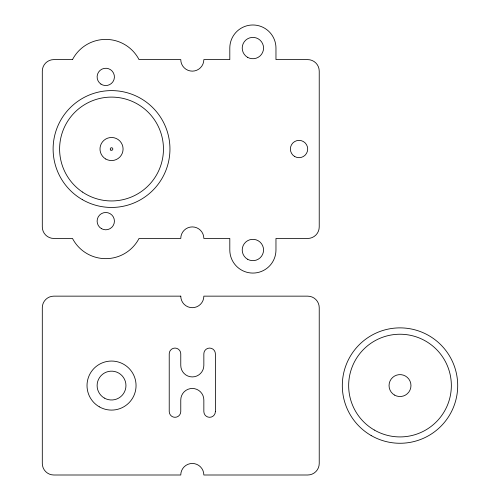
<?xml version="1.0" encoding="UTF-8"?>
<svg xmlns="http://www.w3.org/2000/svg" width="500" height="500" viewBox="0 0 500 500"><rect width="100%" height="100%" fill="white"/><g stroke="black" fill="none" stroke-linecap="round" stroke-linejoin="round"><path stroke-width="0.75" d="M72.494 59.6L53.837 59.6A11.538 11.538 0 0 0 42.3 71.137L42.3 226.912A11.538 11.538 0 0 0 53.837 238.456L72.494 238.456A37.5 37.5 0 0 0 139.031 238.456L180.769 238.456A11.538 11.538 0 0 1 192.306 226.912A11.538 11.538 0 0 1 203.844 238.456L229.806 238.456L229.806 249.994A23.075 23.075 0 0 0 252.887 273.069A23.075 23.075 0 0 0 275.963 249.994L275.963 238.456L307.694 238.456A11.538 11.538 0 0 0 319.231 226.912L319.231 71.137A11.538 11.538 0 0 0 307.694 59.6L275.963 59.6L275.963 48.062A23.075 23.075 0 0 0 252.887 24.987A23.075 23.075 0 0 0 229.806 48.062L229.806 59.6L203.844 59.6A11.538 11.538 0 0 1 192.306 71.137A11.538 11.538 0 0 1 180.769 59.6L139.031 59.6A37.5 37.5 0 0 0 72.494 59.6M180.769 296.15L53.837 296.15A11.538 11.538 0 0 0 42.3 307.688L42.3 463.462A11.538 11.538 0 0 0 53.837 475L180.769 475A11.538 11.538 0 0 1 192.306 463.462A11.538 11.538 0 0 1 203.844 475L307.694 475A11.538 11.538 0 0 0 319.231 463.462L319.231 307.688A11.538 11.538 0 0 0 307.694 296.15L203.844 296.15A11.538 11.538 0 0 1 192.306 307.688A11.538 11.538 0 0 1 180.769 296.15M215.381 411.538L215.381 353.844A5.769 5.769 0 0 0 209.613 348.075A5.769 5.769 0 0 0 203.844 353.844L203.844 365.381A11.538 11.538 0 0 1 192.306 376.919A11.538 11.538 0 0 1 180.769 365.381L180.769 353.844A5.769 5.769 0 0 0 175 348.075A5.769 5.769 0 0 0 169.225 353.844L169.225 411.538A5.769 5.769 0 0 0 175 417.306A5.769 5.769 0 0 0 180.769 411.538L180.769 400A11.538 11.538 0 0 1 192.306 388.456A11.538 11.538 0 0 1 203.844 400L203.844 411.538A5.769 5.769 0 0 0 209.613 417.306A5.769 5.769 0 0 0 215.381 411.538M374.331 430.044A51.35 51.35 0 0 0 451.35 385.575A51.35 51.35 0 0 0 374.331 341.106A51.35 51.35 0 0 0 374.331 430.044M371.156 435.538A57.694 57.694 0 0 0 457.7 385.575A57.694 57.694 0 0 0 371.156 335.606A57.694 57.694 0 0 0 371.156 435.538M394.525 395.069A10.962 10.962 0 0 0 410.969 385.575A10.962 10.962 0 0 0 394.525 376.081A10.962 10.962 0 0 0 394.525 395.069M104.325 398.062A14.425 14.425 0 0 0 125.956 385.575A14.425 14.425 0 0 0 104.325 373.081A14.425 14.425 0 0 0 104.325 398.062M99.275 406.806A24.519 24.519 0 0 0 136.056 385.575A24.519 24.519 0 0 0 99.275 364.338A24.519 24.519 0 0 0 99.275 406.806M82.325 199.619A58.412 58.412 0 0 0 169.95 149.025A58.412 58.412 0 0 0 82.325 98.438A58.412 58.412 0 0 0 82.325 199.619M247.55 57.306A10.675 10.675 0 0 0 263.556 48.062A10.675 10.675 0 0 0 247.55 38.819A10.675 10.675 0 0 0 247.55 57.306M247.55 259.237A10.675 10.675 0 0 0 263.556 249.994A10.675 10.675 0 0 0 247.55 240.75A10.675 10.675 0 0 0 247.55 259.237M100.913 84.075A8.656 8.656 0 0 0 114.394 77.525A8.656 8.656 0 0 0 101.981 69.125A8.656 8.656 0 0 0 100.913 84.075M101.438 228.637A8.656 8.656 0 0 0 114.419 221.144A8.656 8.656 0 0 0 101.438 213.65A8.656 8.656 0 0 0 101.438 228.637M294.713 156.525A8.656 8.656 0 0 0 307.694 149.025A8.656 8.656 0 0 0 294.713 141.531A8.656 8.656 0 0 0 294.713 156.525M82.431 192.031A51.925 51.925 0 0 0 163.325 152.731A51.925 51.925 0 0 0 88.844 102.319A51.925 51.925 0 0 0 82.431 192.031M105.763 159.019A11.538 11.538 0 0 0 123.075 149.025A11.538 11.538 0 0 0 105.763 139.031A11.538 11.538 0 0 0 105.763 159.019M110.806 150.1A1.3 1.3 0 0 0 112.831 149.119A1.3 1.3 0 0 0 110.969 147.863A1.3 1.3 0 0 0 110.806 150.1"/></g></svg>
